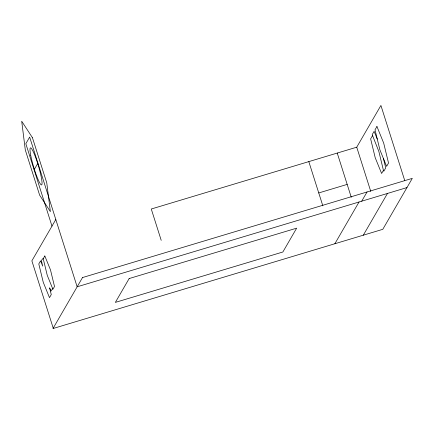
<?xml version="1.0" encoding="UTF-8"?>
<svg xmlns="http://www.w3.org/2000/svg" width="434" height="434" viewBox="0 0 434 434"><rect width="100%" height="100%" fill="white"/><g stroke="black" fill="none" stroke-linecap="round" stroke-linejoin="round"><path stroke-width="0.65" d="M34.096 169.765L37.932 163.151M55.807 219.506L31.872 260.839L53.219 328.137M161.215 240.338L151.276 209.009L356.737 147.197L380.911 105.451L404.727 180.522M372.459 135.739L370.641 138.875L375.22 157.743L381.616 173.47L383.434 170.334L378.855 151.466L372.193 134.643L374.119 131.328L377.265 139.07M334.864 243.745L359.037 202M361.69 201.202L367.045 191.958M363.296 235.195L387.47 193.45M318.751 192.946L347.178 184.396M406.962 187.58L77.154 286.803L29.658 137.084L25.828 143.703L51.977 226.125M383.434 170.334L383.808 171.246L385.728 167.925L383.472 158.638M43.297 258.626L43.178 258.328L41.366 260.443L42.716 266.145L40.568 260.861L38.794 263.921L43.259 282.306L49.492 297.643L51.261 294.583L49.622 287.829L50.946 291.138L52.671 288.681M356.737 147.197L370.782 191.47M337.24 153.061L351.258 197.253M308.813 161.616L322.831 205.808M44.832 255.973L43.226 258.74L47.268 275.384L52.91 289.261L54.51 286.494L50.474 269.85L44.832 255.973M82.509 277.559L52.981 328.549L382.788 229.326L412.3 178.369L82.509 277.559M129.158 278.552L115.352 302.395L282.865 251.997L296.666 228.159L129.158 278.552M376.94 126.5L375.019 129.815L379.858 149.741L386.613 166.352L388.528 163.038L383.694 143.112L376.94 126.5M32.431 137.676L21.7 121.227L25.308 149.974L39.64 195.164L50.371 211.613L46.764 182.866L32.431 137.676M30.749 155.508A19.34 2.441 73.3 0 0 41.214 184.846A19.34 2.441 73.3 0 0 36.141 158.904A19.34 2.441 73.3 0 0 30.749 155.508"/></g></svg>
